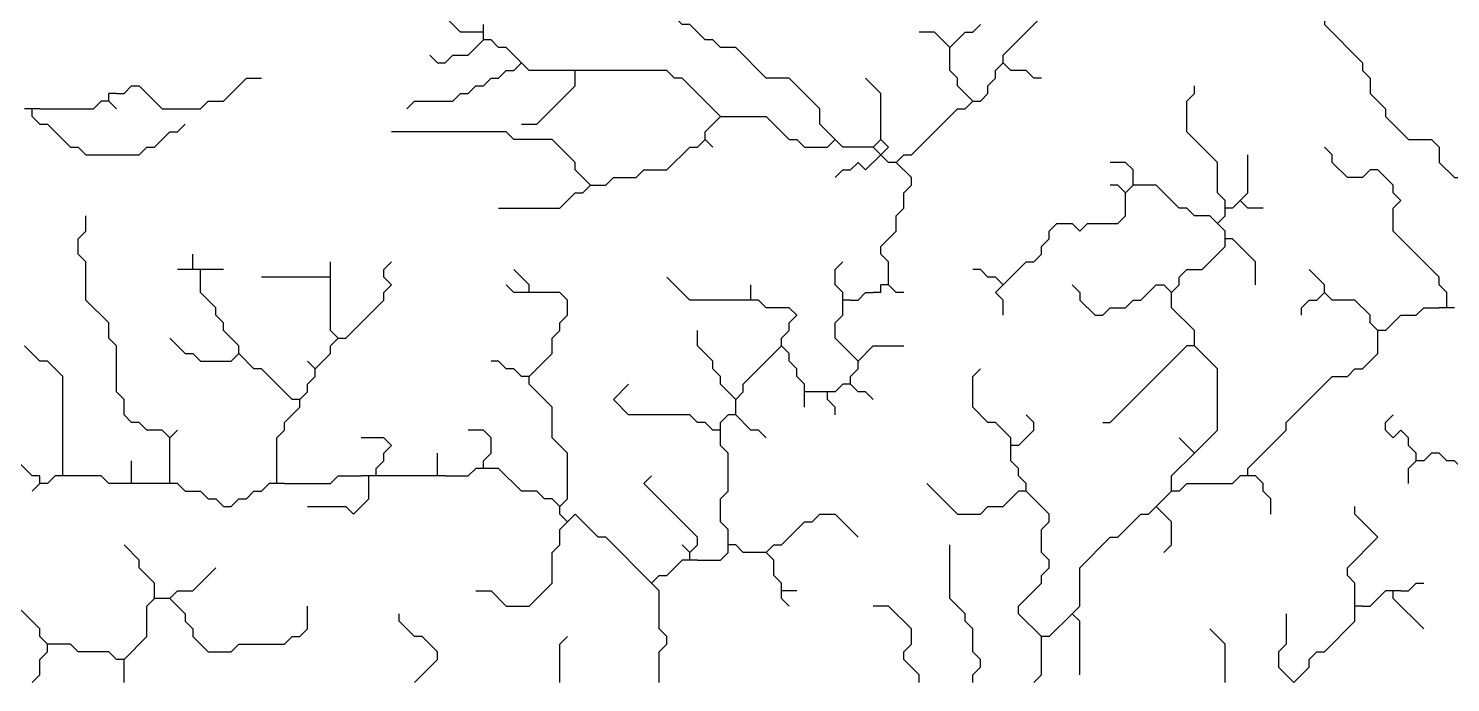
# Model space of a CAD drawing. Header units: inches. Extents: x 450284 to 463844, y 7386033 to 7399827.
# Drawn here: x 453081 to 458528, y 7386033 to 7388537 of the extents above; entities that cross this region are included whole.
import ezdxf

# ---------------------------------------------------------------- set-up
doc = ezdxf.new("R2010")
doc.units = ezdxf.units.IN
doc.header["$MEASUREMENT"] = 0

msp = doc.modelspace()

# ---------------------------------------------------------------- linework, layer by layer
for points in [[(457986.7, 7388756.9), (457986.7, 7388698.3), (458015.9, 7388669), (458015.9, 7388610.4), (458045.2, 7388581.2), (458045.2, 7388551.9), (458191.7, 7388405.4), (458191.7, 7388376.1), (458221, 7388346.9), (458221, 7388288.3), (458279.5, 7388229.7), (458279.5, 7388200.4), (458367.4, 7388112.6), (458455.2, 7388112.6), (458484.5, 7388083.3), (458484.5, 7388024.7), (458543.1, 7387966.1), (458572.4, 7387966.1), (458601.7, 7387995.4), (458660.3, 7387995.4)], [(456170.8, 7388112.6), (456112.3, 7388171.1), (456112.3, 7388229.7), (455995.1, 7388346.9), (455907.3, 7388346.9), (455790.1, 7388464), (455731.5, 7388464), (455702.3, 7388493.3), (455673, 7388493.3), (455614.4, 7388551.9), (455585.1, 7388551.9), (455526.5, 7388610.4)], [(454794.4, 7388522.6), (454735.8, 7388522.6), (454677.2, 7388581.2)], [(454823.6, 7388522.6), (454823.6, 7388551.9)], [(456610.2, 7388464), (456668.7, 7388522.6), (456698, 7388522.6), (456727.3, 7388551.9)], [(456815.2, 7388405.4), (456815.2, 7388434.7), (456961.6, 7388581.2)], [(454618.6, 7388434.7), (454647.9, 7388405.4), (454677.2, 7388405.4), (454706.5, 7388434.7), (454765.1, 7388434.7), (454823.6, 7388493.3)], [(454823.6, 7388522.6), (454794.4, 7388522.6)], [(454823.6, 7388493.3), (454823.6, 7388522.6)], [(454852.9, 7388493.3), (454823.6, 7388493.3)], [(454970.1, 7388405.4), (454911.5, 7388464), (454882.2, 7388464), (454852.9, 7388493.3)], [(456610.2, 7388464), (456551.6, 7388522.6), (456493, 7388522.6)], [(456698, 7388259), (456639.4, 7388317.6), (456639.4, 7388346.9), (456610.2, 7388376.1), (456610.2, 7388464)], [(454530.8, 7388229.7), (454560.1, 7388259), (454706.5, 7388259), (454735.8, 7388288.3), (454765.1, 7388288.3), (454794.4, 7388317.6), (454823.6, 7388317.6), (454852.9, 7388346.9), (454882.2, 7388346.9), (454911.5, 7388376.1), (454940.8, 7388376.1), (454970.1, 7388405.4)], [(455145.8, 7388376.1), (454999.4, 7388376.1), (454970.1, 7388405.4)], [(456698, 7388259), (456727.3, 7388259), (456756.6, 7388288.3), (456756.6, 7388317.6), (456785.9, 7388346.9), (456785.9, 7388376.1), (456815.2, 7388405.4)], [(456961.6, 7388346.9), (456932.3, 7388346.9), (456903, 7388376.1), (456844.5, 7388376.1), (456815.2, 7388405.4)], [(453417.9, 7388288.3), (453447.1, 7388288.3), (453476.4, 7388317.6), (453505.7, 7388317.6), (453593.6, 7388229.7), (453740, 7388229.7), (453769.3, 7388259), (453827.9, 7388259), (453915.7, 7388346.9), (453974.3, 7388346.9)], [(454970.1, 7388171.1), (455028.6, 7388171.1), (455175.1, 7388317.6), (455175.1, 7388346.9)], [(455175.1, 7388376.1), (455145.8, 7388376.1)], [(455204.4, 7388376.1), (455175.1, 7388376.1)], [(455175.1, 7388346.9), (455175.1, 7388376.1)], [(455731.5, 7388200.4), (455585.1, 7388346.9), (455555.8, 7388346.9), (455526.5, 7388376.1), (455204.4, 7388376.1)], [(456346.6, 7388112.6), (456346.6, 7388288.3), (456288, 7388346.9)], [(453417.9, 7388288.3), (453388.6, 7388288.3)], [(453388.6, 7388259), (453388.6, 7388288.3)], [(457664.5, 7387878.3), (457635.2, 7387907.5), (457635.2, 7388024.7), (457518.1, 7388141.8), (457518.1, 7388259), (457547.3, 7388288.3), (457547.3, 7388317.6)], [(453095.7, 7388229.7), (453066.4, 7388229.7)], [(453125, 7388229.7), (453095.7, 7388229.7)], [(453095.7, 7388200.4), (453095.7, 7388229.7)], [(453125, 7388229.7), (453330, 7388229.7), (453359.3, 7388259)], [(453388.6, 7388259), (453359.3, 7388259)], [(453417.9, 7388229.7), (453388.6, 7388259)], [(456405.1, 7388024.7), (456434.4, 7388054), (456463.7, 7388054), (456639.4, 7388229.7), (456668.7, 7388229.7), (456698, 7388259)], [(453095.7, 7388200.4), (453125, 7388171.1), (453154.3, 7388171.1), (453242.1, 7388083.3), (453271.4, 7388083.3), (453300.7, 7388054), (453505.7, 7388054), (453535, 7388083.3), (453564.3, 7388083.3), (453622.9, 7388141.8), (453652.2, 7388141.8), (453681.4, 7388171.1)], [(455673, 7388112.6), (455673, 7388141.8), (455731.5, 7388200.4)], [(455731.5, 7388200.4), (455907.3, 7388200.4), (455995.1, 7388112.6), (456024.4, 7388112.6), (456053.7, 7388083.3), (456141.6, 7388083.3), (456170.8, 7388112.6)], [(455233.7, 7387936.8), (455175.1, 7387995.4), (455175.1, 7388024.7), (455087.2, 7388112.6), (454940.8, 7388112.6), (454911.5, 7388141.8), (454472.2, 7388141.8)], [(455233.7, 7387936.8), (455292.2, 7387936.8), (455321.5, 7387966.1), (455409.4, 7387966.1), (455438.7, 7387995.4), (455526.5, 7387995.4), (455614.4, 7388083.3), (455643.7, 7388083.3), (455673, 7388112.6)], [(455702.3, 7388083.3), (455673, 7388112.6)], [(456317.3, 7388083.3), (456200.1, 7388083.3), (456170.8, 7388112.6)], [(456317.3, 7388083.3), (456346.6, 7388112.6)], [(456346.6, 7388054), (456375.9, 7388083.3), (456346.6, 7388112.6)], [(456346.6, 7388054), (456317.3, 7388083.3)], [(458513.8, 7387497.5), (458513.8, 7387526.8), (458484.5, 7387556.1), (458484.5, 7387585.4), (458308.8, 7387761.1), (458308.8, 7387849), (458338.1, 7387878.3), (458308.8, 7387907.5), (458308.8, 7387936.8), (458250.2, 7387995.4), (458221, 7387995.4), (458191.7, 7387966.1), (458133.1, 7387966.1), (458074.5, 7388024.7), (458074.5, 7388054), (458045.2, 7388083.3)], [(456170.8, 7387966.1), (456200.1, 7387995.4), (456229.4, 7387995.4), (456258.7, 7388024.7), (456288, 7387995.4), (456346.6, 7388054)], [(456405.1, 7388024.7), (456375.9, 7388024.7), (456346.6, 7388054)], [(456375.9, 7387585.4), (456375.9, 7387644), (456346.6, 7387673.2), (456346.6, 7387702.5), (456405.1, 7387761.1), (456405.1, 7387819.7), (456434.4, 7387849), (456434.4, 7387907.5), (456463.7, 7387936.8), (456463.7, 7387966.1), (456405.1, 7388024.7)], [(457313, 7387966.1), (457313, 7387995.4), (457283.8, 7388024.7), (457225.2, 7388024.7)], [(457723.1, 7387878.3), (457752.4, 7387907.5), (457752.4, 7388054)], [(457313, 7387936.8), (457313, 7387966.1)], [(454882.2, 7387849), (455116.5, 7387849), (455175.1, 7387907.5), (455204.4, 7387907.5), (455233.7, 7387936.8)], [(456815.2, 7387556.1), (456903, 7387644), (456932.3, 7387644), (456961.6, 7387673.2), (456961.6, 7387702.5), (456990.9, 7387731.8), (456990.9, 7387761.1), (457020.2, 7387790.4), (457078.8, 7387790.4), (457108, 7387761.1), (457137.3, 7387790.4), (457254.5, 7387790.4), (457283.8, 7387819.7), (457283.8, 7387907.5)], [(457283.8, 7387907.5), (457254.5, 7387936.8), (457225.2, 7387936.8)], [(457283.8, 7387907.5), (457313, 7387936.8)], [(457342.3, 7387936.8), (457313, 7387936.8)], [(457635.2, 7387790.4), (457605.9, 7387819.7), (457547.3, 7387819.7), (457518.1, 7387849), (457488.8, 7387849), (457400.9, 7387936.8), (457342.3, 7387936.8)], [(457664.5, 7387849), (457664.5, 7387878.3)], [(457693.8, 7387849), (457664.5, 7387849)], [(457664.5, 7387819.7), (457664.5, 7387849)], [(457693.8, 7387849), (457723.1, 7387878.3)], [(457810.9, 7387849), (457752.4, 7387849), (457723.1, 7387878.3)], [(453622.9, 7386970.4), (453593.6, 7386999.6), (453535, 7386999.6), (453505.7, 7387028.9), (453476.4, 7387028.9), (453447.1, 7387058.2), (453447.1, 7387116.8), (453417.9, 7387146.1), (453417.9, 7387321.8), (453388.6, 7387351.1), (453388.6, 7387409.7), (453300.7, 7387497.5), (453300.7, 7387644), (453271.4, 7387673.2), (453271.4, 7387731.8), (453300.7, 7387761.1), (453300.7, 7387819.7)], [(457635.2, 7387790.4), (457664.5, 7387819.7)], [(457664.5, 7387761.1), (457635.2, 7387790.4)], [(457664.5, 7387731.8), (457664.5, 7387761.1)], [(457693.8, 7387731.8), (457664.5, 7387731.8)], [(457664.5, 7387702.5), (457664.5, 7387731.8)], [(457781.6, 7387556.1), (457781.6, 7387644), (457693.8, 7387731.8)], [(457459.5, 7387526.8), (457488.8, 7387556.1), (457488.8, 7387585.4), (457518.1, 7387614.7), (457576.6, 7387614.7), (457664.5, 7387702.5)], [(453710.7, 7387644), (453710.7, 7387673.2)], [(453710.7, 7387614.7), (453710.7, 7387644)], [(454237.9, 7387614.7), (454237.9, 7387644)], [(454267.2, 7387351.1), (454296.5, 7387351.1), (454442.9, 7387497.5), (454442.9, 7387526.8), (454472.2, 7387556.1), (454442.9, 7387585.4), (454442.9, 7387614.7), (454472.2, 7387644)], [(456200.1, 7387526.8), (456170.8, 7387556.1), (456170.8, 7387614.7), (456200.1, 7387644)], [(453681.4, 7387614.7), (453652.2, 7387614.7)], [(453710.7, 7387614.7), (453681.4, 7387614.7)], [(453740, 7387614.7), (453710.7, 7387614.7)], [(453769.3, 7387614.7), (453740, 7387614.7)], [(453740, 7387585.4), (453740, 7387614.7)], [(453886.4, 7387292.5), (453886.4, 7387321.8), (453827.9, 7387380.4), (453827.9, 7387409.7), (453798.6, 7387439), (453798.6, 7387468.2), (453740, 7387526.8), (453740, 7387585.4)], [(453827.9, 7387614.7), (453769.3, 7387614.7)], [(454208.6, 7387585.4), (453974.3, 7387585.4)], [(454237.9, 7387585.4), (454208.6, 7387585.4)], [(454237.9, 7387585.4), (454237.9, 7387614.7)], [(454237.9, 7387556.1), (454237.9, 7387585.4)], [(454999.4, 7387556.1), (454940.8, 7387614.7)], [(455819.4, 7387497.5), (455614.4, 7387497.5), (455526.5, 7387585.4)], [(456375.9, 7387556.1), (456375.9, 7387585.4)], [(456815.2, 7387556.1), (456785.9, 7387585.4), (456756.6, 7387585.4), (456727.3, 7387614.7), (456698, 7387614.7)], [(458045.2, 7387526.8), (458045.2, 7387556.1), (457986.7, 7387614.7)], [(454267.2, 7387351.1), (454237.9, 7387380.4), (454237.9, 7387556.1)], [(454970.1, 7387526.8), (454940.8, 7387526.8), (454911.5, 7387556.1)], [(454999.4, 7387526.8), (454970.1, 7387526.8)], [(454999.4, 7387526.8), (454999.4, 7387556.1)], [(455028.6, 7387526.8), (454999.4, 7387526.8)], [(454999.4, 7387204.7), (455087.2, 7387292.5), (455087.2, 7387351.1), (455116.5, 7387380.4), (455116.5, 7387409.7), (455145.8, 7387439), (455145.8, 7387497.5), (455116.5, 7387526.8), (455028.6, 7387526.8)], [(455848.7, 7387526.8), (455848.7, 7387556.1)], [(455848.7, 7387497.5), (455848.7, 7387526.8)], [(456200.1, 7387497.5), (456200.1, 7387526.8)], [(456229.4, 7387497.5), (456258.7, 7387497.5), (456288, 7387526.8), (456317.3, 7387526.8)], [(456346.6, 7387526.8), (456317.3, 7387526.8)], [(456375.9, 7387556.1), (456346.6, 7387556.1)], [(456346.6, 7387526.8), (456346.6, 7387556.1)], [(456434.4, 7387526.8), (456405.1, 7387526.8), (456375.9, 7387556.1)], [(456815.2, 7387439), (456815.2, 7387497.5), (456785.9, 7387526.8), (456815.2, 7387556.1)], [(457078.8, 7387556.1), (457108, 7387526.8), (457108, 7387497.5), (457166.6, 7387439), (457195.9, 7387439), (457225.2, 7387468.2), (457283.8, 7387468.2), (457313, 7387497.5), (457342.3, 7387497.5), (457400.9, 7387556.1), (457430.2, 7387556.1), (457459.5, 7387526.8)], [(457547.3, 7387351.1), (457547.3, 7387380.4), (457459.5, 7387468.2), (457459.5, 7387526.8)], [(457957.4, 7387439), (457957.4, 7387468.2), (457986.7, 7387497.5), (458015.9, 7387497.5), (458045.2, 7387526.8)], [(458250.2, 7387380.4), (458221, 7387409.7), (458221, 7387439), (458162.4, 7387497.5), (458074.5, 7387497.5), (458045.2, 7387526.8)], [(455848.7, 7387497.5), (455819.4, 7387497.5)], [(455878, 7387497.5), (455848.7, 7387497.5)], [(455965.8, 7387321.8), (455965.8, 7387351.1), (455995.1, 7387380.4), (455995.1, 7387409.7), (456024.4, 7387439), (455995.1, 7387468.2), (455907.3, 7387468.2), (455878, 7387497.5)], [(456258.7, 7387263.2), (456170.8, 7387351.1), (456170.8, 7387409.7), (456200.1, 7387439), (456200.1, 7387468.2)], [(456229.4, 7387497.5), (456200.1, 7387497.5)], [(456200.1, 7387468.2), (456200.1, 7387497.5)], [(458279.5, 7387380.4), (458338.1, 7387439), (458396.7, 7387439), (458426, 7387468.2), (458484.5, 7387468.2)], [(458513.8, 7387468.2), (458484.5, 7387468.2)], [(458513.8, 7387468.2), (458513.8, 7387497.5)], [(458543.1, 7387468.2), (458513.8, 7387468.2)], [(453622.9, 7387351.1), (453681.4, 7387292.5), (453710.7, 7387292.5), (453740, 7387263.2), (453857.2, 7387263.2), (453886.4, 7387292.5)], [(454179.3, 7387233.9), (454237.9, 7387292.5), (454237.9, 7387321.8), (454267.2, 7387351.1)], [(455790.1, 7387116.8), (455731.5, 7387175.4), (455731.5, 7387204.7), (455702.3, 7387233.9), (455702.3, 7387263.2), (455643.7, 7387321.8), (455643.7, 7387380.4)], [(457547.3, 7387321.8), (457547.3, 7387351.1)], [(457752.4, 7386853.2), (457898.8, 7386999.6), (457898.8, 7387028.9), (458074.5, 7387204.7), (458133.1, 7387204.7), (458162.4, 7387233.9), (458191.7, 7387233.9), (458250.2, 7387292.5), (458250.2, 7387351.1)], [(458279.5, 7387380.4), (458250.2, 7387380.4)], [(458250.2, 7387351.1), (458250.2, 7387380.4)], [(453212.8, 7386853.2), (453212.8, 7387204.7), (453154.3, 7387263.2), (453125, 7387263.2), (453066.4, 7387321.8)], [(455790.1, 7387116.8), (455819.4, 7387146.1), (455819.4, 7387175.4), (455965.8, 7387321.8)], [(456053.7, 7387175.4), (456024.4, 7387204.7), (456024.4, 7387233.9), (455995.1, 7387263.2), (455995.1, 7387292.5), (455965.8, 7387321.8)], [(456258.7, 7387263.2), (456317.3, 7387321.8), (456434.4, 7387321.8)], [(457195.9, 7387028.9), (457225.2, 7387028.9), (457518.1, 7387321.8)], [(457547.3, 7387321.8), (457518.1, 7387321.8)], [(457547.3, 7386911.8), (457635.2, 7386999.6), (457635.2, 7387233.9), (457547.3, 7387321.8)], [(454091.5, 7387116.8), (453974.3, 7387233.9), (453945, 7387233.9), (453886.4, 7387292.5)], [(454179.3, 7387233.9), (454150, 7387263.2)], [(454970.1, 7387204.7), (454940.8, 7387233.9), (454911.5, 7387233.9), (454882.2, 7387263.2), (454852.9, 7387263.2)], [(456229.4, 7387204.7), (456258.7, 7387233.9), (456258.7, 7387263.2)], [(454120.7, 7387116.8), (454150, 7387146.1), (454150, 7387175.4), (454179.3, 7387204.7), (454179.3, 7387233.9)], [(454999.4, 7387204.7), (454970.1, 7387204.7)], [(454999.4, 7387175.4), (454999.4, 7387204.7)], [(456229.4, 7387175.4), (456229.4, 7387204.7)], [(456844.5, 7386970.4), (456785.9, 7387028.9), (456756.6, 7387028.9), (456698, 7387087.5), (456698, 7387204.7), (456727.3, 7387233.9)], [(455116.5, 7386706.8), (455145.8, 7386736.1), (455145.8, 7386911.8), (455087.2, 7386970.4), (455087.2, 7387087.5), (454999.4, 7387175.4)], [(455702.3, 7386999.6), (455673, 7387028.9), (455643.7, 7387028.9), (455614.4, 7387058.2), (455380.1, 7387058.2), (455321.5, 7387116.8), (455380.1, 7387175.4)], [(456053.7, 7387146.1), (456053.7, 7387175.4)], [(456083, 7387146.1), (456053.7, 7387146.1)], [(456053.7, 7387116.8), (456053.7, 7387146.1)], [(456112.3, 7387146.1), (456083, 7387146.1)], [(456141.6, 7387146.1), (456112.3, 7387146.1)], [(456170.8, 7387146.1), (456141.6, 7387146.1)], [(456141.6, 7387116.8), (456141.6, 7387146.1)], [(456170.8, 7387146.1), (456200.1, 7387175.4)], [(456229.4, 7387175.4), (456200.1, 7387175.4)], [(456317.3, 7387116.8), (456288, 7387146.1), (456258.7, 7387146.1), (456229.4, 7387175.4)], [(454032.9, 7386823.9), (454032.9, 7386970.4), (454062.2, 7386999.6), (454062.2, 7387028.9), (454120.7, 7387087.5)], [(454120.7, 7387116.8), (454091.5, 7387116.8)], [(454120.7, 7387087.5), (454120.7, 7387116.8)], [(455790.1, 7387087.5), (455790.1, 7387116.8)], [(455790.1, 7387058.2), (455790.1, 7387087.5)], [(456053.7, 7387087.5), (456053.7, 7387116.8)], [(456170.8, 7387058.2), (456170.8, 7387087.5), (456141.6, 7387116.8)], [(455731.5, 7387028.9), (455760.8, 7387058.2)], [(455731.5, 7386999.6), (455731.5, 7387028.9)], [(455790.1, 7387058.2), (455760.8, 7387058.2)], [(455907.3, 7386970.4), (455878, 7386999.6), (455848.7, 7386999.6), (455790.1, 7387058.2)], [(456873.7, 7386941.1), (456932.3, 7386999.6), (456932.3, 7387028.9), (456903, 7387058.2)], [(458396.7, 7386911.8), (458367.4, 7386941.1), (458367.4, 7386970.4), (458338.1, 7386999.6), (458308.8, 7386970.4), (458279.5, 7386999.6), (458279.5, 7387028.9), (458308.8, 7387058.2)], [(453622.9, 7386970.4), (453652.2, 7386999.6)], [(453622.9, 7386823.9), (453622.9, 7386970.4)], [(454413.6, 7386853.2), (454442.9, 7386882.5), (454442.9, 7386911.8), (454472.2, 7386941.1), (454442.9, 7386970.4), (454355, 7386970.4)], [(454823.6, 7386882.5), (454852.9, 7386911.8), (454852.9, 7386970.4), (454823.6, 7386999.6), (454765.1, 7386999.6)], [(455731.5, 7386999.6), (455702.3, 7386999.6)], [(455731.5, 7386970.4), (455731.5, 7386999.6)], [(455760.8, 7386589.6), (455760.8, 7386618.9), (455731.5, 7386648.2), (455731.5, 7386736.1), (455760.8, 7386765.3), (455760.8, 7386911.8), (455731.5, 7386941.1), (455731.5, 7386970.4)], [(456844.5, 7386941.1), (456844.5, 7386970.4)], [(457547.3, 7386911.8), (457488.8, 7386970.4)], [(453095.7, 7386823.9), (452978.5, 7386941.1)], [(456873.7, 7386941.1), (456844.5, 7386941.1)], [(456844.5, 7386911.8), (456844.5, 7386941.1)], [(453476.4, 7386823.9), (453476.4, 7386882.5)], [(454647.9, 7386853.2), (454647.9, 7386911.8)], [(454823.6, 7386853.2), (454823.6, 7386882.5)], [(456903, 7386794.6), (456873.7, 7386823.9), (456873.7, 7386853.2), (456844.5, 7386882.5), (456844.5, 7386911.8)], [(457459.5, 7386794.6), (457459.5, 7386823.9), (457547.3, 7386911.8)], [(458367.4, 7386794.6), (458367.4, 7386853.2), (458396.7, 7386882.5)], [(458396.7, 7386882.5), (458396.7, 7386911.8)], [(458426, 7386882.5), (458396.7, 7386882.5)], [(458660.3, 7386765.3), (458543.1, 7386882.5), (458513.8, 7386882.5), (458484.5, 7386911.8), (458455.2, 7386911.8), (458426, 7386882.5)], [(453125, 7386823.9), (453095.7, 7386823.9)], [(453125, 7386794.6), (453125, 7386823.9)], [(453154.3, 7386794.6), (453183.6, 7386823.9)], [(453212.8, 7386823.9), (453183.6, 7386823.9)], [(453212.8, 7386823.9), (453212.8, 7386853.2)], [(453242.1, 7386823.9), (453212.8, 7386823.9)], [(453447.1, 7386794.6), (453388.6, 7386794.6), (453359.3, 7386823.9), (453242.1, 7386823.9)], [(453476.4, 7386794.6), (453476.4, 7386823.9)], [(453622.9, 7386794.6), (453622.9, 7386823.9)], [(454032.9, 7386794.6), (454032.9, 7386823.9)], [(454062.2, 7386794.6), (454237.9, 7386794.6), (454267.2, 7386823.9), (454355, 7386823.9)], [(454384.3, 7386823.9), (454355, 7386823.9)], [(454413.6, 7386823.9), (454384.3, 7386823.9)], [(454384.3, 7386794.6), (454384.3, 7386823.9)], [(454413.6, 7386823.9), (454413.6, 7386853.2)], [(454442.9, 7386823.9), (454413.6, 7386823.9)], [(454618.6, 7386823.9), (454442.9, 7386823.9)], [(454647.9, 7386823.9), (454618.6, 7386823.9)], [(454647.9, 7386823.9), (454647.9, 7386853.2)], [(454677.2, 7386823.9), (454647.9, 7386823.9)], [(454677.2, 7386823.9), (454765.1, 7386823.9), (454794.4, 7386853.2)], [(454823.6, 7386853.2), (454794.4, 7386853.2)], [(454852.9, 7386853.2), (454823.6, 7386853.2)], [(455116.5, 7386706.8), (455087.2, 7386736.1), (455057.9, 7386736.1), (455028.6, 7386765.3), (454970.1, 7386765.3), (454882.2, 7386853.2), (454852.9, 7386853.2)], [(455614.4, 7386531), (455643.7, 7386560.3), (455643.7, 7386589.6), (455438.7, 7386794.6), (455468, 7386823.9)], [(457488.8, 7386765.3), (457518.1, 7386794.6), (457693.8, 7386794.6), (457723.1, 7386823.9)], [(457752.4, 7386823.9), (457723.1, 7386823.9)], [(457752.4, 7386823.9), (457752.4, 7386853.2)], [(457781.6, 7386823.9), (457752.4, 7386823.9)], [(457840.2, 7386677.5), (457840.2, 7386736.1), (457810.9, 7386765.3), (457810.9, 7386794.6), (457781.6, 7386823.9)], [(453095.7, 7386765.3), (453125, 7386794.6)], [(453154.3, 7386794.6), (453125, 7386794.6)], [(453476.4, 7386794.6), (453447.1, 7386794.6)], [(453505.7, 7386794.6), (453476.4, 7386794.6)], [(453593.6, 7386794.6), (453505.7, 7386794.6)], [(453622.9, 7386794.6), (453593.6, 7386794.6)], [(453652.2, 7386794.6), (453622.9, 7386794.6)], [(453652.2, 7386794.6), (453681.4, 7386765.3), (453740, 7386765.3), (453769.3, 7386736.1), (453798.6, 7386736.1), (453827.9, 7386706.8), (453857.2, 7386706.8), (453886.4, 7386736.1), (453915.7, 7386736.1), (453945, 7386765.3), (453974.3, 7386765.3), (454003.6, 7386794.6)], [(454032.9, 7386794.6), (454003.6, 7386794.6)], [(454062.2, 7386794.6), (454032.9, 7386794.6)], [(454150, 7386706.8), (454296.5, 7386706.8), (454325.8, 7386677.5), (454384.3, 7386736.1), (454384.3, 7386794.6)], [(456522.3, 7386794.6), (456639.4, 7386677.5), (456727.3, 7386677.5), (456756.6, 7386706.8), (456815.2, 7386706.8), (456873.7, 7386765.3)], [(456903, 7386765.3), (456873.7, 7386765.3)], [(456961.6, 7386208.9), (456873.7, 7386296.8), (456873.7, 7386326), (456961.6, 7386413.9), (456961.6, 7386443.2), (456990.9, 7386472.5), (456990.9, 7386501.8), (456961.6, 7386531), (456961.6, 7386618.9), (456990.9, 7386648.2), (456990.9, 7386677.5), (456903, 7386765.3)], [(456903, 7386765.3), (456903, 7386794.6)], [(457400.9, 7386706.8), (457459.5, 7386765.3)], [(457459.5, 7386765.3), (457459.5, 7386794.6)], [(457488.8, 7386765.3), (457459.5, 7386765.3)], [(455145.8, 7386648.2), (455116.5, 7386677.5), (455116.5, 7386706.8)], [(457078.8, 7386296.8), (457108, 7386326), (457108, 7386472.5), (457225.2, 7386589.6), (457254.5, 7386589.6), (457342.3, 7386677.5), (457371.6, 7386677.5), (457400.9, 7386706.8)], [(457430.2, 7386531), (457459.5, 7386560.3), (457459.5, 7386648.2), (457400.9, 7386706.8)], [(458162.4, 7386355.3), (458162.4, 7386413.9), (458133.1, 7386443.2), (458133.1, 7386472.5), (458250.2, 7386589.6), (458162.4, 7386677.5), (458162.4, 7386706.8)], [(454794.4, 7386384.6), (454852.9, 7386384.6), (454911.5, 7386326), (454999.4, 7386326), (455087.2, 7386413.9), (455087.2, 7386531), (455116.5, 7386560.3), (455116.5, 7386618.9), (455145.8, 7386648.2)], [(455468, 7386413.9), (455292.2, 7386589.6), (455262.9, 7386589.6), (455175.1, 7386677.5), (455145.8, 7386648.2)], [(455907.3, 7386531), (455936.6, 7386560.3), (455965.8, 7386560.3), (456053.7, 7386648.2), (456083, 7386648.2), (456112.3, 7386677.5), (456170.8, 7386677.5), (456258.7, 7386589.6)], [(455760.8, 7386560.3), (455760.8, 7386589.6)], [(453564.3, 7386384.6), (453564.3, 7386413.9), (453505.7, 7386472.5), (453505.7, 7386501.8), (453447.1, 7386560.3)], [(455614.4, 7386531), (455585.1, 7386560.3)], [(455790.1, 7386560.3), (455760.8, 7386560.3)], [(455760.8, 7386531), (455760.8, 7386560.3)], [(455907.3, 7386531), (455819.4, 7386531), (455790.1, 7386560.3)], [(456698, 7386033.2), (456698, 7386062.5), (456727.3, 7386091.7), (456727.3, 7386121), (456698, 7386150.3), (456698, 7386238.2), (456668.7, 7386267.5), (456668.7, 7386296.8), (456610.2, 7386355.3), (456610.2, 7386560.3)], [(455468, 7386413.9), (455497.2, 7386443.2), (455526.5, 7386443.2), (455585.1, 7386501.8)], [(455614.4, 7386501.8), (455585.1, 7386501.8)], [(455614.4, 7386501.8), (455614.4, 7386531)], [(455643.7, 7386501.8), (455614.4, 7386501.8)], [(455643.7, 7386501.8), (455731.5, 7386501.8), (455760.8, 7386531)], [(455965.8, 7386413.9), (455936.6, 7386443.2), (455936.6, 7386501.8), (455907.3, 7386531)], [(453154.3, 7386179.6), (453125, 7386208.9), (453125, 7386238.2), (452978.5, 7386384.6), (452978.5, 7386413.9), (452949.3, 7386443.2)], [(453622.9, 7386355.3), (453652.2, 7386384.6), (453710.7, 7386384.6), (453798.6, 7386472.5)], [(453564.3, 7386355.3), (453564.3, 7386384.6)], [(455497.2, 7386033.2), (455497.2, 7386150.3), (455526.5, 7386179.6), (455526.5, 7386208.9), (455497.2, 7386238.2), (455497.2, 7386384.6), (455468, 7386413.9)], [(455965.8, 7386384.6), (455965.8, 7386413.9)], [(455995.1, 7386384.6), (455965.8, 7386384.6)], [(455965.8, 7386355.3), (455965.8, 7386384.6)], [(456024.4, 7386384.6), (455995.1, 7386384.6)], [(458191.7, 7386326), (458221, 7386326), (458279.5, 7386384.6)], [(458308.8, 7386384.6), (458279.5, 7386384.6)], [(458338.1, 7386384.6), (458308.8, 7386384.6)], [(458308.8, 7386355.3), (458308.8, 7386384.6)], [(458338.1, 7386384.6), (458367.4, 7386384.6), (458396.7, 7386413.9), (458426, 7386413.9)], [(453447.1, 7386121), (453535, 7386208.9), (453535, 7386326), (453564.3, 7386355.3)], [(453593.6, 7386355.3), (453564.3, 7386355.3)], [(453622.9, 7386355.3), (453593.6, 7386355.3)], [(453622.9, 7386355.3), (453681.4, 7386296.8), (453681.4, 7386267.5), (453710.7, 7386238.2), (453710.7, 7386208.9), (453769.3, 7386150.3), (453857.2, 7386150.3), (453886.4, 7386179.6), (454062.2, 7386179.6), (454091.5, 7386208.9), (454120.7, 7386208.9), (454150, 7386238.2), (454150, 7386326)], [(455995.1, 7386326), (455965.8, 7386355.3)], [(456493, 7386033.2), (456493, 7386062.5), (456434.4, 7386121), (456434.4, 7386150.3), (456463.7, 7386179.6), (456463.7, 7386238.2), (456375.9, 7386326), (456317.3, 7386326)], [(458162.4, 7386326), (458162.4, 7386355.3)], [(458191.7, 7386326), (458162.4, 7386326)], [(458162.4, 7386296.8), (458162.4, 7386326)], [(458426, 7386238.2), (458308.8, 7386355.3)], [(454560.1, 7386033.2), (454647.9, 7386121), (454647.9, 7386150.3), (454589.3, 7386208.9), (454560.1, 7386208.9), (454501.5, 7386267.5), (454501.5, 7386296.8)], [(456990.9, 7386208.9), (457078.8, 7386296.8)], [(457108, 7386062.5), (457108, 7386267.5), (457078.8, 7386296.8)], [(457898.8, 7386296.8), (457898.8, 7386179.6), (457869.5, 7386150.3), (457869.5, 7386091.7), (457928.1, 7386033.2), (457986.7, 7386091.7), (457986.7, 7386121), (458015.9, 7386150.3), (458045.2, 7386150.3), (458162.4, 7386267.5), (458162.4, 7386296.8)], [(455116.5, 7386033.2), (455116.5, 7386179.6), (455145.8, 7386208.9)], [(456990.9, 7386208.9), (456961.6, 7386208.9)], [(456961.6, 7386179.6), (456961.6, 7386208.9)], [(457664.5, 7386033.2), (457664.5, 7386179.6), (457605.9, 7386238.2)], [(453183.6, 7386179.6), (453154.3, 7386179.6)], [(453154.3, 7386150.3), (453154.3, 7386179.6)], [(453417.9, 7386121), (453388.6, 7386150.3), (453271.4, 7386150.3), (453242.1, 7386179.6), (453183.6, 7386179.6)], [(456932.3, 7386033.2), (456961.6, 7386062.5), (456961.6, 7386179.6)], [(453095.7, 7386033.2), (453125, 7386062.5), (453125, 7386121), (453154.3, 7386150.3)], [(453447.1, 7386121), (453417.9, 7386121)], [(453447.1, 7386091.7), (453447.1, 7386121)], [(453447.1, 7386033.2), (453447.1, 7386091.7)]]:
    msp.add_lwpolyline(points)

doc.saveas('drawing.dxf')
